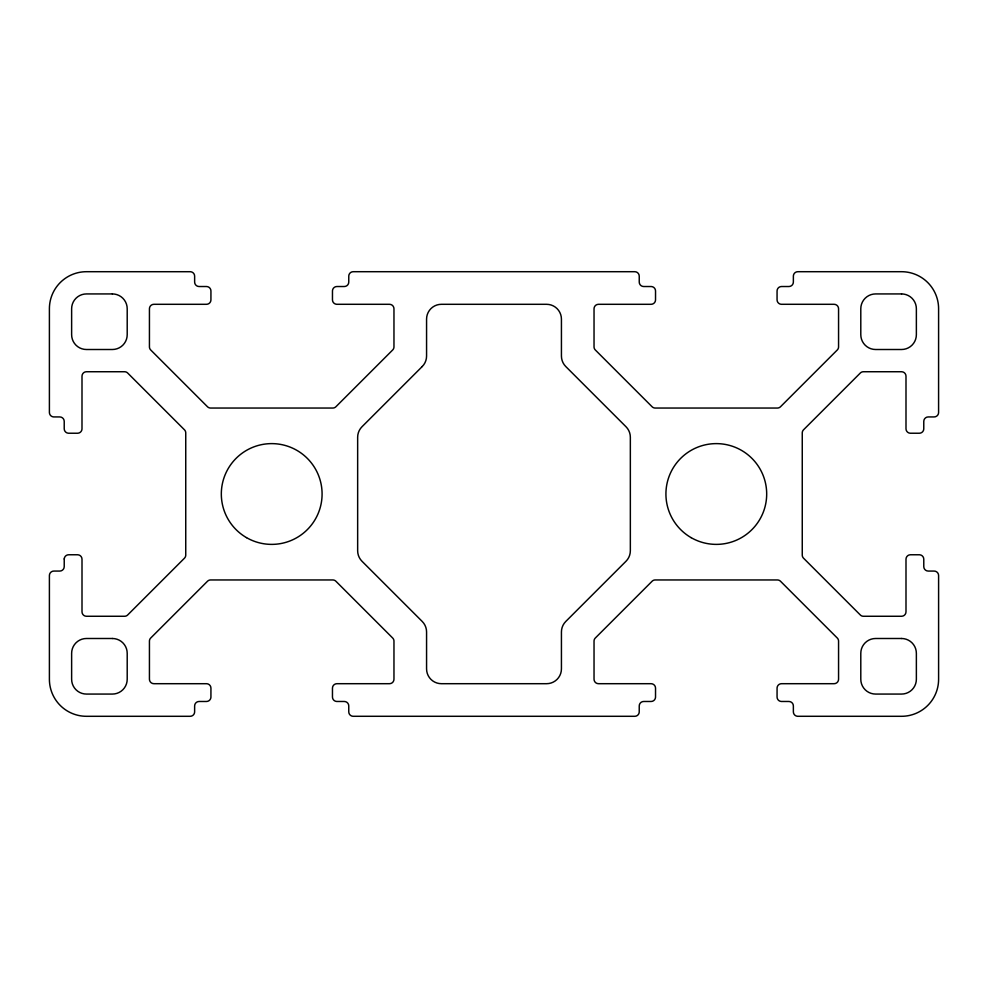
<?xml version="1.0" encoding="UTF-8"?>
<svg xmlns="http://www.w3.org/2000/svg" width="988" height="988" viewBox="0 0 988 988"><rect width="100%" height="100%" fill="white"/><g stroke="black" fill="none" stroke-linecap="round" stroke-linejoin="round"><path stroke-width="1.48" d="M64.232 558.924L64.22 566.618A4.446 4.446 0 0 1 59.774 571.064L53.846 571.064A4.446 4.446 0 0 0 49.4 575.51L49.4 679.25A37.05 37.05 0 0 0 86.45 716.3L190.19 716.3A4.446 4.446 0 0 0 194.624 712.138L194.636 705.926A4.446 4.446 0 0 1 199.082 701.48L206.492 701.48A4.446 4.446 0 0 0 210.926 697.318L210.938 688.142A4.446 4.446 0 0 0 206.776 683.708L153.881 683.696A4.446 4.446 0 0 1 149.435 679.25L149.435 641.163A4.446 4.446 0 0 1 150.732 638.013L207.492 581.253A4.446 4.446 0 0 1 210.642 579.956L332.758 579.956A4.446 4.446 0 0 1 335.908 581.253L392.668 638.013A4.446 4.446 0 0 1 393.965 641.163L393.965 679.25A4.446 4.446 0 0 1 389.519 683.696L336.908 683.696A4.446 4.446 0 0 0 332.462 688.142L332.462 697.034A4.446 4.446 0 0 0 336.624 701.468L344.318 701.48A4.446 4.446 0 0 1 348.764 705.926L348.764 711.854A4.446 4.446 0 0 0 352.926 716.288L634.79 716.3A4.446 4.446 0 0 0 639.224 712.138L639.236 705.926A4.446 4.446 0 0 1 643.682 701.48L651.092 701.48A4.446 4.446 0 0 0 655.526 697.318L655.538 688.142A4.446 4.446 0 0 0 651.092 683.696L598.481 683.696A4.446 4.446 0 0 1 594.035 679.25L594.035 641.163A4.446 4.446 0 0 1 595.332 638.013L652.092 581.253A4.446 4.446 0 0 1 655.242 579.956L777.358 579.956A4.446 4.446 0 0 1 780.508 581.253L837.268 638.013A4.446 4.446 0 0 1 838.565 641.163L838.565 679.25A4.446 4.446 0 0 1 834.119 683.696L781.508 683.696A4.446 4.446 0 0 0 777.074 687.858L777.062 697.034A4.446 4.446 0 0 0 781.224 701.468L788.918 701.48A4.446 4.446 0 0 1 793.364 705.926L793.364 711.854A4.446 4.446 0 0 0 797.526 716.288L901.55 716.3A37.05 37.05 0 0 0 938.6 679.25L938.6 575.51A4.446 4.446 0 0 0 934.154 571.064L928.226 571.064A4.446 4.446 0 0 1 923.78 566.618L923.78 559.208A4.446 4.446 0 0 0 919.618 554.774L910.442 554.762A4.446 4.446 0 0 0 905.996 559.208L905.996 611.819A4.446 4.446 0 0 1 901.55 616.265L863.463 616.265A4.446 4.446 0 0 1 860.313 614.968L803.553 558.208A4.446 4.446 0 0 1 802.256 555.058L802.256 432.942A4.446 4.446 0 0 1 803.553 429.792L860.313 373.032A4.446 4.446 0 0 1 863.463 371.735L901.55 371.735A4.446 4.446 0 0 1 905.996 376.181L905.996 428.792A4.446 4.446 0 0 0 910.158 433.226L919.334 433.238A4.446 4.446 0 0 0 923.768 429.076L923.78 421.382A4.446 4.446 0 0 1 928.226 416.936L934.154 416.936A4.446 4.446 0 0 0 938.588 412.774L938.6 308.75A37.05 37.05 0 0 0 901.55 271.7L797.81 271.7A4.446 4.446 0 0 0 793.376 275.862L793.364 282.074A4.446 4.446 0 0 1 788.918 286.52L781.508 286.52A4.446 4.446 0 0 0 777.062 290.966L777.062 299.858A4.446 4.446 0 0 0 781.224 304.292L834.119 304.304A4.446 4.446 0 0 1 838.565 308.75L838.565 346.837A4.446 4.446 0 0 1 837.268 349.987L780.508 406.747A4.446 4.446 0 0 1 777.358 408.044L655.242 408.044A4.446 4.446 0 0 1 652.092 406.747L595.332 349.987A4.446 4.446 0 0 1 594.035 346.837L594.035 308.75A4.446 4.446 0 0 1 598.481 304.304L651.092 304.304A4.446 4.446 0 0 0 655.526 300.142L655.538 290.966A4.446 4.446 0 0 0 651.376 286.532L643.682 286.52A4.446 4.446 0 0 1 639.236 282.074L639.236 276.146A4.446 4.446 0 0 0 634.79 271.7L353.21 271.7A4.446 4.446 0 0 0 348.776 275.862L348.764 282.074A4.446 4.446 0 0 1 344.318 286.52L336.908 286.52A4.446 4.446 0 0 0 332.474 290.682L332.462 299.858A4.446 4.446 0 0 0 336.624 304.292L389.519 304.304A4.446 4.446 0 0 1 393.965 308.75L393.965 346.837A4.446 4.446 0 0 1 392.668 349.987L335.908 406.747A4.446 4.446 0 0 1 332.758 408.044L210.642 408.044A4.446 4.446 0 0 1 207.492 406.747L150.732 349.987A4.446 4.446 0 0 1 149.435 346.837L149.435 308.75A4.446 4.446 0 0 1 153.881 304.304L206.492 304.304A4.446 4.446 0 0 0 210.926 300.142L210.938 290.966A4.446 4.446 0 0 0 206.492 286.52L199.082 286.52A4.446 4.446 0 0 1 194.636 282.074L194.636 276.146A4.446 4.446 0 0 0 190.474 271.712L86.45 271.7A37.05 37.05 0 0 0 49.4 308.75L49.4 412.49A4.446 4.446 0 0 0 53.562 416.924L59.774 416.936A4.446 4.446 0 0 1 64.22 421.382L64.22 428.792A4.446 4.446 0 0 0 68.382 433.226L77.558 433.238A4.446 4.446 0 0 0 81.992 429.076L82.004 376.181A4.446 4.446 0 0 1 86.45 371.735L124.537 371.735A4.446 4.446 0 0 1 127.687 373.032L184.447 429.792A4.446 4.446 0 0 1 185.744 432.942L185.744 555.058A4.446 4.446 0 0 1 184.447 558.208L127.687 614.968A4.446 4.446 0 0 1 124.537 616.265L86.45 616.265A4.446 4.446 0 0 1 82.004 611.819L82.004 559.208A4.446 4.446 0 0 0 77.558 554.762L68.666 554.762A4.446 4.446 0 0 0 64.232 558.924M422.234 366.523L361.991 426.754A14.82 14.82 0 0 0 357.656 437.239L357.656 550.761A14.82 14.82 0 0 0 361.991 561.246L422.234 621.477A14.82 14.82 0 0 1 426.569 631.95L426.569 668.876A14.82 14.82 0 0 0 441.389 683.696L546.611 683.696A14.82 14.82 0 0 0 561.431 668.876L561.431 631.95A14.82 14.82 0 0 1 565.766 621.477L626.009 561.246A14.82 14.82 0 0 0 630.344 550.761L630.344 437.239A14.82 14.82 0 0 0 626.009 426.754L565.766 366.523A14.82 14.82 0 0 1 561.431 356.051L561.431 319.124A14.82 14.82 0 0 0 546.611 304.304L441.389 304.304A14.82 14.82 0 0 0 426.569 319.124L426.569 356.051A14.82 14.82 0 0 1 422.234 366.523M112.385 293.93L86.45 293.93A14.82 14.82 0 0 0 71.63 308.75L71.63 334.685A14.82 14.82 0 0 0 86.45 349.505L112.385 349.505A14.82 14.82 0 0 0 127.205 334.685L127.205 308.75A14.82 14.82 0 0 0 112.385 293.93M901.55 293.93L875.615 293.93A14.82 14.82 0 0 0 860.795 308.75L860.795 334.685A14.82 14.82 0 0 0 875.615 349.505L901.55 349.505A14.82 14.82 0 0 0 916.37 334.685L916.37 308.75A14.82 14.82 0 0 0 901.55 293.93M112.385 638.495L86.45 638.495A14.82 14.82 0 0 0 71.63 653.315L71.63 679.25A14.82 14.82 0 0 0 86.45 694.07L112.385 694.07A14.82 14.82 0 0 0 127.205 679.25L127.205 653.315A14.82 14.82 0 0 0 112.385 638.495M901.55 638.495L875.615 638.495A14.82 14.82 0 0 0 860.795 653.315L860.795 679.25A14.82 14.82 0 0 0 875.615 694.07L901.55 694.07A14.82 14.82 0 0 0 916.37 679.25L916.37 653.315A14.82 14.82 0 0 0 901.55 638.495M691.106 537.633A50.388 50.388 0 0 0 766.688 494A50.388 50.388 0 0 0 691.106 450.367A50.388 50.388 0 0 0 691.106 537.633M246.506 537.633A50.388 50.388 0 0 0 322.088 494A50.388 50.388 0 0 0 246.506 450.367A50.388 50.388 0 0 0 246.506 537.633"/></g></svg>
